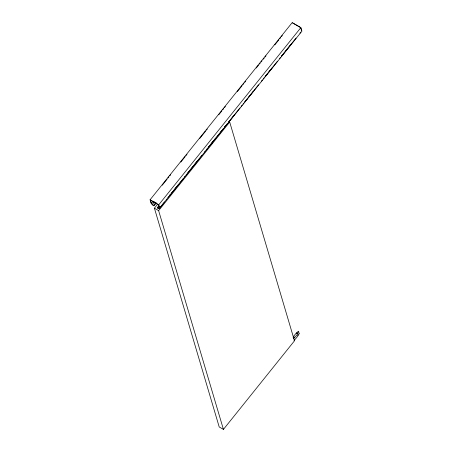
<?xml version="1.0" encoding="UTF-8"?>
<svg xmlns="http://www.w3.org/2000/svg" width="452" height="452" viewBox="0 0 452 452"><rect width="100%" height="100%" fill="white"/><g stroke="black" fill="none" stroke-linecap="round" stroke-linejoin="round"><path stroke-width="0.68" d="M169.822 195.541L170.297 194.303M215.107 139.414L215.581 138.171M156.228 202.999L154.019 205.75L153.561 205.801L151.132 203.332L150.081 199.784L292.207 22.6L300.868 27.628L301.919 31.182L159.234 208.615L158.2 208.496L157.415 207.722L158.788 205.976M162.268 185.201L167.121 179.145M168.003 178.043L168.89 176.947M169.771 175.845L170.653 174.743M180.806 162.087L185.218 156.584M186.1 155.482L186.987 154.386M199.784 138.425L205.524 131.272M206.406 130.176L207.287 129.074M218.762 114.768L221.853 110.915M222.734 109.813L223.621 108.712M224.503 107.616L225.384 106.514M237.3 91.654L242.159 85.603M243.04 84.501L243.922 83.4M244.803 82.304L245.69 81.202M256.278 67.998L258.487 65.246M259.369 64.144L260.256 63.043M261.137 61.941L262.019 60.839M263.341 59.189L264.228 58.093M265.109 56.992L265.991 55.89M274.822 44.884L278.794 39.934M279.675 38.832L280.556 37.731M281.438 36.629L282.325 35.533M156.087 202.795L153.494 205.592L151.341 203.406L153.109 201.208M152.273 204.49L154.477 201.739M153.494 205.592L155.703 202.841M223.429 429.4L158.624 210.621L229.689 122.034L294.489 340.808L223.429 429.4L219.209 426.954L154.409 208.174L157.494 204.321M159.793 208.361L158.742 204.807L300.868 27.628M157.415 207.722L158.742 206.067M157.465 207.632L158.132 208.287L159.454 206.637M158.132 208.287L159.042 208.423L159.923 207.321M167.935 197.716L168.822 196.614M169.703 195.518L178.116 184.941M184.269 177.359L185.15 176.257M186.032 175.156L186.919 174.054M187.8 172.958L197.066 161.398M204.57 152.047L205.457 150.945M206.338 149.844L207.219 148.742M208.101 147.646L215.604 138.289M220.904 131.685L221.785 130.588M222.666 129.487L223.554 128.385M224.435 127.283L225.757 125.633M226.638 124.532L227.525 123.43M228.407 122.334L234.588 114.627M241.204 106.373L242.091 105.276M242.973 104.175L243.854 103.073M244.735 101.971L253.126 91.519M261.51 81.061L262.392 79.964M263.273 78.863L264.16 77.761M265.041 76.659L272.104 67.856M279.607 58.506L280.489 57.404M281.37 56.302L291.082 44.194M299.908 33.194L300.795 32.092M159.234 208.615L164.534 202.016M169.828 195.411L170.709 194.309M171.596 193.213L172.478 192.111M173.359 191.01L183.512 178.354M187.925 172.85L188.806 171.749M189.693 170.653L191.015 168.997M191.897 167.901L192.778 166.799M193.665 165.698L202.05 155.245M208.231 147.538L209.112 146.437M209.994 145.341L221.469 131.035M224.559 127.181L225.441 126.08M228.531 122.226L229.413 121.125M230.3 120.029L240.006 107.921M244.865 101.87L245.747 100.768M246.628 99.666L247.51 98.57M248.397 97.468L258.544 84.812M265.166 76.557L266.047 75.456M266.934 74.354L267.816 73.258M268.697 72.156L277.528 61.15M281.5 56.195L282.381 55.099M283.263 53.997L284.144 52.895M285.031 51.794L296.066 38.041M294.873 339.237L294.546 339.407M159.042 208.423L159.55 208.174L158.556 204.818L150.346 200.055L151.341 203.406M299.009 332.915L299.399 333.141L298.975 334.062A21.911 18.781 -16.5 0 1 293.947 340.328M297.625 335.407L298.111 334.796M292.472 22.877L300.682 27.64M150.081 199.784L158.742 204.807M154.409 208.174L158.624 210.621M300.879 28.306L301.478 30.318M225.554 125.803L225.684 126.227M212.095 142.583L212.225 143.007M166.579 199.326L166.703 199.756M213.745 140.273A0.864 0.74 -16.5 0 1 213.638 140.448M293.444 338.627A21.911 18.781 -16.5 0 0 298.473 332.361L298.772 331.237L297.648 331.881A21.911 18.781 -16.5 0 0 293.099 337.288M293.421 337.113C294.009 338.864 295.032 336.051 293.421 337.113M296.636 333.107C297.224 334.859 298.247 332.045 296.636 333.107"/></g></svg>
